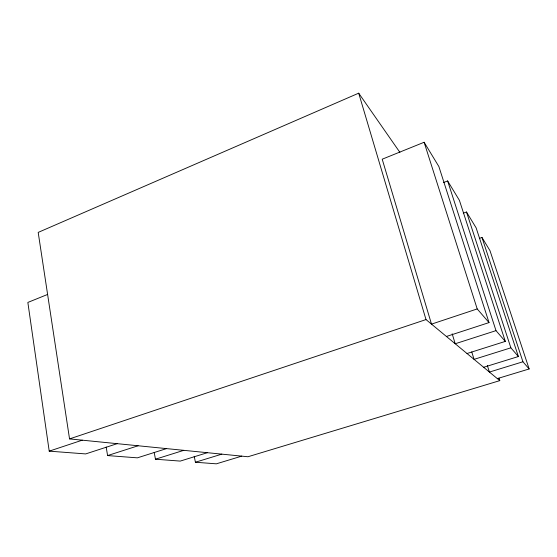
<?xml version="1.0" encoding="UTF-8"?>
<svg xmlns="http://www.w3.org/2000/svg" width="557" height="557" viewBox="0 0 557 557"><rect width="100%" height="100%" fill="white"/><g stroke="black" fill="none" stroke-linecap="round" stroke-linejoin="round"><path stroke-width="0.84" d="M399.891 152.36L358.694 93.172L38.189 232.408L69.541 438.902L247.949 456.754L499.775 380.64L498.988 378.161M47.651 294.43L27.85 302.437L49.211 451.149L85.681 453.92L117.158 443.671M489.025 322.594L438.867 166.529L424.121 142.265L382.206 159.205L431.501 324.125L477.21 308.933L489.025 322.594L446.415 336.47M443.609 182.487L447.626 180.941L459.407 200.339L505.303 341.399L467.01 353.521M463.299 213.178L466.494 211.994L476.124 227.848L518.393 356.529L483.629 367.279M479.549 238.34L481.972 237.47L489.993 250.671L529.15 368.957L497.324 378.607M69.541 438.902L426.001 319.572L499.775 380.64M49.211 451.149L82.241 440.176M106.178 447.041L107.585 455.577L138.101 445.767M505.303 341.399L495.995 330.642L455.215 343.753L452.18 333.817M166.543 448.608L137.377 457.84L107.585 455.577M154.205 452.395L155.452 459.212L183.775 450.334M518.393 356.529L510.866 347.826L474.07 359.362L471.758 351.927M207.385 452.695L180.238 461.092L155.452 459.212M194.233 456.294L195.403 462.24L221.811 454.143M529.15 368.957L522.939 361.778L489.415 372.062L487.326 365.441M241.731 456.134L216.36 463.828L195.403 462.24M481.972 237.47L522.939 361.778M466.494 211.994L510.866 347.826M447.626 180.941L495.995 330.642M424.121 142.265L477.21 308.933M358.694 93.172L426.001 319.572"/></g></svg>
